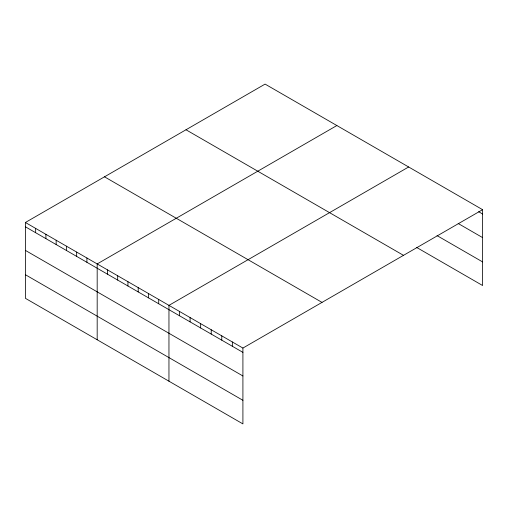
<?xml version="1.0" encoding="UTF-8"?>
<svg xmlns="http://www.w3.org/2000/svg" width="508" height="508" viewBox="0 0 508 508"><rect width="100%" height="100%" fill="white"/><g stroke="black" fill="none" stroke-linecap="round" stroke-linejoin="round"><path stroke-width="0.76" d="M482.6 209.677L265.087 84.099L25.4 222.485L25.4 298.323L242.913 423.901L242.913 348.063L482.6 209.677L482.6 285.515L416.573 247.396M336.868 125.539L97.18 263.925L97.18 339.763M408.648 166.98L168.954 305.365L168.954 381.203M478.638 211.709L482.6 213.995M458.172 223.488L482.6 237.598M437.039 235.61L482.6 261.912M185.992 129.769L403.504 255.346M104.496 176.816L322.009 302.393M25.4 222.485L242.913 348.063M25.4 226.797L242.913 352.374M25.4 250.4L242.913 375.977M25.4 274.72L242.913 400.298M232.346 341.96L232.346 346.278M221.78 335.864L221.78 340.176M211.214 329.762L211.214 334.08M200.654 323.666L200.654 327.978M190.087 317.564L190.087 321.882M179.521 311.468L179.521 315.779M158.706 299.447L158.706 303.759M148.45 293.529L148.45 297.84M138.195 287.604L138.195 291.922M127.94 281.686L127.94 285.998M117.685 275.768L117.685 280.079M107.436 269.843L107.436 274.161M86.925 258.007L86.925 262.319M76.67 252.082L76.67 256.4M66.415 246.164L66.415 250.476M56.159 240.246L56.159 244.558M45.91 234.321L45.91 238.639M35.655 228.403L35.655 232.721"/></g></svg>
